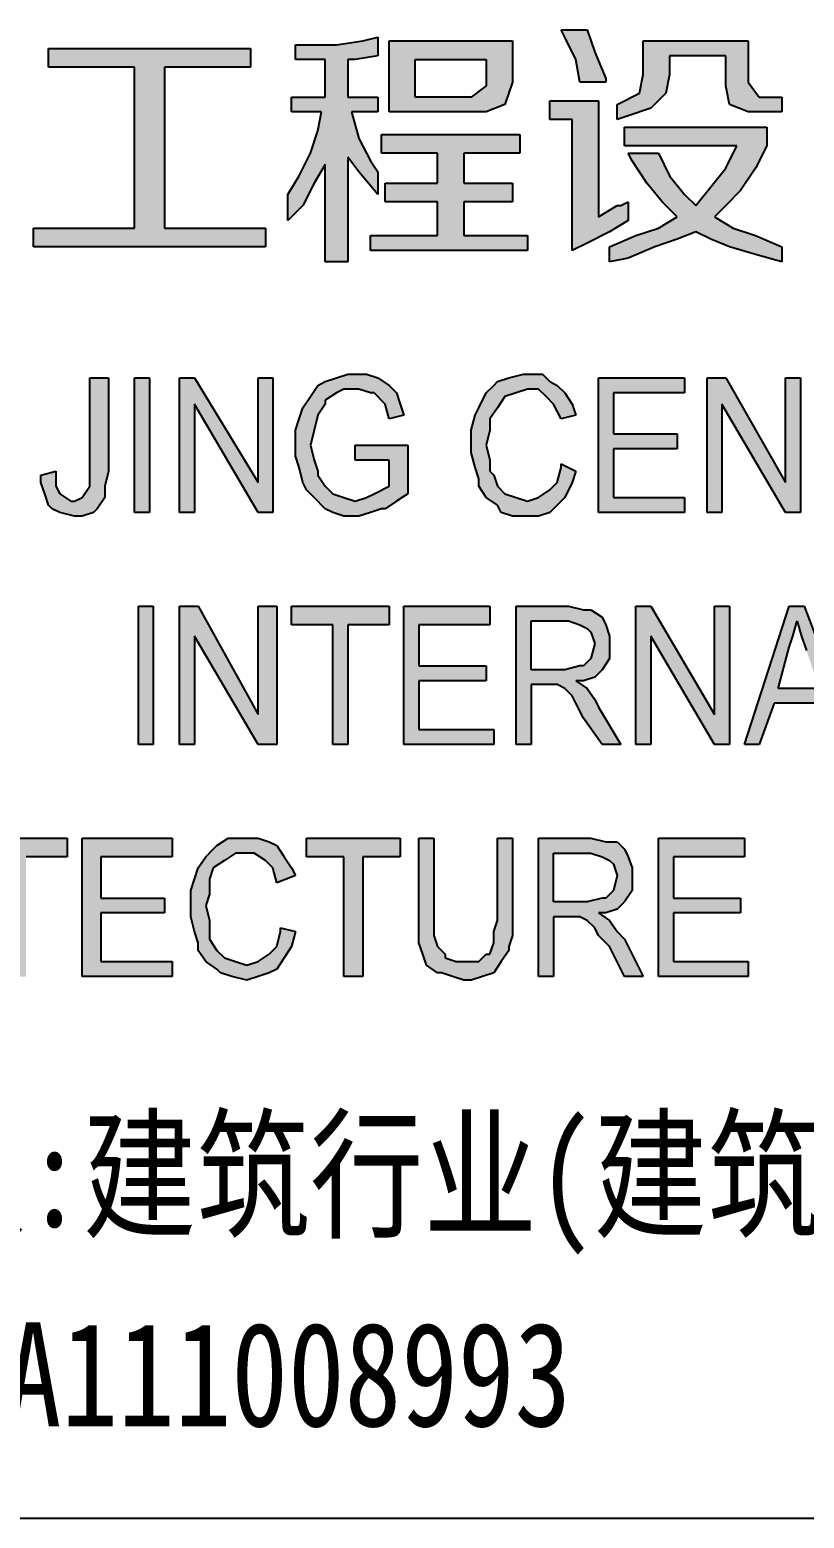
# Model space of a CAD drawing. Header units: inches. Extents: x 18712 to 314639, y 0 to 420500.
# Drawn here: x 132624 to 133964, y 245415 to 247991 of the extents above; entities that cross this region are included whole.
import ezdxf
from ezdxf.enums import TextEntityAlignment as Align
from ezdxf.lldxf.tags import DXFTag

# ---------------------------------------------------------------- set-up
doc = ezdxf.new("R2010")
doc.units = ezdxf.units.IN
doc.header["$LTSCALE"] = 1000
doc.header["$MEASUREMENT"] = 0
doc.layers.get('0').update_dxf_attribs({"true_color": 0xffffff})
for name, color, linetype, true_color in [('TK', 7, 'Continuous', 0xffffff), ('TK-TEXT', 4, 'Continuous', 0x00ffff), ('ZG-图号', 2, 'Continuous', 0xffff00), ('ZG-图名', 1, 'Continuous', 0xff0000)]:
    doc.layers.add(name, color=color, linetype=linetype, true_color=true_color)
doc.styles.add('-宋体', font='simsun.ttc', dxfattribs={"height": 0.2, "bigfont": 'gbcbig.shx'})
doc.styles.add('公司名等', font='simhei.ttf', dxfattribs={"height": 0.2, "bigfont": 'gbcbig.shx'})
tags = doc.linetypes.add('DASH', pattern=[0.35, 0.25, -0.1]).pattern_tags.tags
tags[6:7] = [DXFTag(74, 4), DXFTag(75, 0), DXFTag(340, '0'), DXFTag(46, 0.0), DXFTag(50, 0.0), DXFTag(44, 0.0), DXFTag(45, 0.0)]
tags[4:5] = [DXFTag(74, 4), DXFTag(75, 0), DXFTag(340, '0'), DXFTag(46, 0.0), DXFTag(50, 0.0), DXFTag(44, 0.0), DXFTag(45, 0.0)]

# ---------------------------------------------------------------- blocks, each defined once
blk = doc.blocks.new('A$C6f5e09ec')
at = {"layer": 'TK', "true_color": 0xffffff}
for points in [[(1981.4, -3497.2), (1968.5, -3451.6), (2014, -3451.6), (2014, -3425.7), (1962, -3425.7), (1962, -3361), (1974.9, -3361), (2014, -3354.6), (2014, -3322.2), (1987.9, -3328.7), (1942.6, -3335.2), (1871.5, -3335.2), (1871.5, -3361), (1923.2, -3361), (1923.2, -3425.7), (1865, -3425.7), (1865, -3451.6), (1916.7, -3451.6), (1910.3, -3484.2), (1897.3, -3523), (1877.9, -3561.8), (1858.5, -3594.2), (1858.5, -3639.4), (1884.4, -3613.6), (1903.8, -3574.8), (1923.2, -3542.4), (1923.2, -3710.9), (1962, -3710.9), (1962, -3529.5), (1981.4, -3555.4), (2014, -3594.2), (2014, -3555.4), (2001.1, -3536)], [(2389.1, -3348.1), (2376.2, -3309.3), (2330.9, -3309.3), (2337.4, -3322.2), (2356.8, -3361), (2363.2, -3399.8), (2408.5, -3399.8), (2408.5, -3393.4)], [(1645.1, -3374), (1793.9, -3374), (1793.9, -3341.6), (1444.4, -3341.6), (1444.4, -3374), (1593.4, -3374), (1593.4, -3652.4), (1418.5, -3652.4), (1418.5, -3685), (1819.7, -3685), (1819.7, -3652.4), (1645.1, -3652.4)], [(2518.8, -3386.9), (2518.8, -3354.6), (2615.8, -3354.6), (2615.8, -3406.3), (2622.2, -3438.6), (2654.5, -3451.6), (2712.7, -3451.6), (2712.7, -3425.7), (2673.9, -3425.7), (2654.5, -3399.8), (2654.5, -3328.7), (2473.2, -3328.7), (2473.2, -3386.9), (2466.7, -3419.2), (2427.9, -3438.6), (2427.9, -3464.8), (2447.3, -3458.4), (2486.4, -3445.1), (2512.3, -3419.2)], [(2395.6, -3432.2), (2311.5, -3432.2), (2311.5, -3464.8), (2350.3, -3464.8), (2350.3, -3691.5), (2376.2, -3678.5), (2415, -3658.8), (2447.3, -3639.4), (2447.3, -3607.1), (2434.4, -3613.6), (2427.9, -3613.6), (2395.6, -3633)], [(2162.8, -3523), (2259.8, -3523), (2259.8, -3490.7), (2020.5, -3490.7), (2020.5, -3523), (2117.5, -3523), (2117.5, -3574.8), (2027, -3574.8), (2027, -3607.1), (2117.5, -3607.1), (2117.5, -3665.3), (2001.1, -3665.3), (2001.1, -3691.5), (2272.7, -3691.5), (2272.7, -3665.3), (2162.8, -3665.3), (2162.8, -3607.1), (2246.8, -3607.1), (2246.8, -3574.8), (2162.8, -3574.8)], [(2615.8, -3613.6), (2641.6, -3587.7), (2667.5, -3548.9), (2686.9, -3510.1), (2686.9, -3477.8), (2440.8, -3477.8), (2440.8, -3510.1), (2635.1, -3510.1), (2615.8, -3548.9), (2589.9, -3581.2), (2564, -3613.6), (2544.6, -3594.2), (2518.8, -3561.8), (2499.4, -3523), (2447.3, -3523), (2453.8, -3536), (2479.6, -3574.8), (2505.8, -3607.1), (2531.7, -3633), (2499.4, -3652.4), (2460.2, -3665.3), (2415, -3685), (2415, -3710.9), (2447.3, -3704.4), (2492.9, -3685), (2531.7, -3671.8), (2564, -3658.8), (2589.9, -3671.8), (2622.2, -3685), (2667.5, -3697.9), (2712.7, -3710.9), (2712.7, -3685), (2667.5, -3665.3), (2628.7, -3652.4), (2596.4, -3633)], [(1548.1, -3911.6), (1515.8, -3911.6), (1515.8, -4073.3), (1515.8, -4079.8), (1515.8, -4099.2), (1502.6, -4118.6), (1489.6, -4125), (1483.2, -4125), (1463.8, -4112.1), (1457.3, -4099.2), (1457.3, -4073.3), (1431.4, -4079.8), (1431.4, -4092.7), (1437.9, -4112.1), (1444.4, -4131.8), (1450.8, -4138.3), (1463.8, -4144.7), (1489.6, -4151.2), (1502.6, -4151.2), (1522.3, -4144.7), (1528.7, -4138.3), (1541.7, -4118.6), (1541.7, -4099.2), (1548.1, -4073.3)], [(1619.3, -3911.6), (1593.4, -3911.6), (1593.4, -4144.7), (1619.3, -4144.7)], [(1696.9, -3911.6), (1671, -3911.6), (1671, -4144.7), (1696.9, -4144.7), (1696.9, -3956.9), (1806.8, -4144.7), (1832.7, -4144.7), (1832.7, -3911.6), (1806.8, -3911.6), (1806.8, -4092.7)], [(1897.3, -4028), (1903.8, -4002.2), (1910.3, -3976.3), (1923.2, -3956.9), (1923.2, -3950.4), (1942.6, -3937.5), (1955.5, -3931), (1974.9, -3931), (1981.4, -3931), (2001.1, -3937.5), (2007.6, -3937.5), (2027, -3956.9), (2033.4, -3982.8), (2059.3, -3976.3), (2052.8, -3956.9), (2046.4, -3937.5), (2033.4, -3924.6), (2014, -3911.6), (1994.3, -3905.2), (1974.9, -3905.2), (1962, -3905.2), (1942.6, -3911.6), (1923.2, -3918.1), (1910.3, -3924.6), (1897.3, -3944), (1884.4, -3963.4), (1877.9, -3982.8), (1871.5, -4002.2), (1871.5, -4028), (1871.5, -4047.4), (1877.9, -4066.8), (1884.4, -4092.7), (1890.9, -4105.6), (1903.8, -4118.6), (1923.2, -4138.3), (1936.1, -4144.7), (1955.5, -4151.2), (1974.9, -4151.2), (1981.4, -4151.2), (2001.1, -4144.7), (2020.5, -4138.3), (2027, -4138.3), (2046.4, -4125), (2065.8, -4112.1), (2065.8, -4028), (1974.9, -4028), (1974.9, -4053.9), (2033.4, -4053.9), (2033.4, -4099.2), (2007.6, -4112.1), (1994.3, -4118.6), (1974.9, -4125), (1955.5, -4118.6), (1936.1, -4112.1), (1923.2, -4099.2), (1910.3, -4079.8), (1910.3, -4073.3), (1903.8, -4053.9)], [(2208, -4053.9), (2201.6, -4028), (2208, -4002.2), (2208, -3982.8), (2221, -3963.4), (2233.9, -3944), (2253.3, -3937.5), (2272.7, -3931), (2292.1, -3931), (2305, -3944), (2318, -3956.9), (2330.9, -3982.8), (2356.8, -3976.3), (2350.3, -3956.9), (2337.4, -3937.5), (2324.4, -3924.6), (2311.5, -3918.1), (2298.6, -3905.2), (2272.7, -3905.2), (2266.2, -3905.2), (2240.4, -3911.6), (2221, -3918.1), (2214.5, -3924.6), (2201.6, -3937.5), (2188.6, -3963.4), (2182.2, -3976.3), (2175.7, -4002.2), (2175.7, -4028), (2175.7, -4041), (2182.2, -4066.8), (2188.6, -4086.2), (2188.6, -4099.2), (2201.6, -4118.6), (2221, -4131.8), (2227.4, -4144.7), (2246.8, -4151.2), (2272.7, -4151.2), (2292.1, -4151.2), (2311.5, -4144.7), (2324.4, -4131.8), (2337.4, -4118.6), (2350.3, -4092.7), (2356.8, -4073.3), (2330.9, -4060.4), (2330.9, -4066.8), (2324.4, -4092.7), (2311.5, -4105.6), (2292.1, -4118.6), (2272.7, -4125), (2253.3, -4118.6), (2233.9, -4112.1), (2221, -4099.2), (2214.5, -4079.8), (2208, -4073.3)], [(2421.4, -4034.5), (2531.7, -4034.5), (2531.7, -4008.6), (2421.4, -4008.6), (2421.4, -3937.5), (2544.6, -3937.5), (2544.6, -3911.6), (2395.6, -3911.6), (2395.6, -4144.7), (2544.6, -4144.7), (2544.6, -4118.6), (2421.4, -4118.6)], [(2609.3, -3956.9), (2719.2, -4144.7), (2745.1, -4144.7), (2745.1, -3911.6), (2719.2, -3911.6), (2719.2, -4092.7), (2615.8, -3911.6), (2583.4, -3911.6), (2583.4, -4144.7), (2609.3, -4144.7)], [(1625.7, -4306.4), (1599.9, -4306.4), (1599.9, -4546), (1625.7, -4546)], [(1703.3, -4306.4), (1671, -4306.4), (1671, -4546), (1696.9, -4546), (1696.9, -4358.4), (1806.8, -4546), (1839.1, -4546), (1839.1, -4306.4), (1806.8, -4306.4), (1806.8, -4494.2)], [(1962, -4338.7), (2033.4, -4338.7), (2033.4, -4306.4), (1865, -4306.4), (1865, -4338.7), (1936.1, -4338.7), (1936.1, -4546), (1962, -4546)], [(2085.2, -4436), (2201.6, -4436), (2201.6, -4410.2), (2085.2, -4410.2), (2085.2, -4338.7), (2208, -4338.7), (2208, -4306.4), (2059.3, -4306.4), (2059.3, -4546), (2214.5, -4546), (2214.5, -4520.1), (2085.2, -4520.1)], [(2486.4, -4358.4), (2596.4, -4546), (2622.2, -4546), (2622.2, -4306.4), (2596.4, -4306.4), (2596.4, -4494.2), (2486.4, -4306.4), (2460.2, -4306.4), (2460.2, -4546), (2486.4, -4546)], [(1405.6, -4740.3), (1476.7, -4740.3), (1476.7, -4708), (1315, -4708), (1315, -4740.3), (1379.7, -4740.3), (1379.7, -4947.5), (1405.6, -4947.5)], [(1645.1, -4811.7), (1535.2, -4811.7), (1535.2, -4740.3), (1658.1, -4740.3), (1658.1, -4708), (1502.6, -4708), (1502.6, -4947.5), (1658.1, -4947.5), (1658.1, -4921.7), (1535.2, -4921.7), (1535.2, -4837.6), (1645.1, -4837.6)], [(1722.7, -4850.5), (1716.3, -4824.7), (1722.7, -4805), (1722.7, -4779.1), (1729.2, -4759.7), (1748.6, -4746.8), (1768, -4733.8), (1787.4, -4733.8), (1800.3, -4733.8), (1819.7, -4746.8), (1832.7, -4759.7), (1839.1, -4785.6), (1871.5, -4772.6), (1865, -4759.7), (1852.1, -4740.3), (1839.1, -4720.9), (1826.2, -4714.4), (1806.8, -4708), (1787.4, -4708), (1774.5, -4708), (1755.1, -4708), (1735.7, -4720.9), (1729.2, -4727.4), (1716.3, -4740.3), (1703.3, -4759.7), (1696.9, -4779.1), (1690.4, -4798.5), (1690.4, -4824.7), (1690.4, -4844.1), (1696.9, -4869.9), (1703.3, -4889.3), (1703.3, -4902.3), (1716.3, -4921.7), (1735.7, -4934.6), (1742.1, -4941.1), (1761.5, -4947.5), (1787.4, -4954), (1806.8, -4947.5), (1826.2, -4941.1), (1839.1, -4934.6), (1852.1, -4915.2), (1865, -4895.8), (1871.5, -4869.9), (1845.6, -4863.5), (1845.6, -4869.9), (1839.1, -4895.8), (1826.2, -4908.7), (1806.8, -4921.7), (1787.4, -4928.1), (1768, -4921.7), (1748.6, -4915.2), (1735.7, -4902.3), (1722.7, -4882.9), (1722.7, -4876.4)], [(1987.9, -4740.3), (2052.8, -4740.3), (2052.8, -4708), (1890.9, -4708), (1890.9, -4740.3), (1955.5, -4740.3), (1955.5, -4947.5), (1987.9, -4947.5)], [(2111, -4850.5), (2111, -4708), (2085.2, -4708), (2085.2, -4850.5), (2085.2, -4863.5), (2085.2, -4889.3), (2091.6, -4908.7), (2098.1, -4928.1), (2117.5, -4941.1), (2124, -4941.1), (2143.4, -4947.5), (2162.8, -4954), (2175.7, -4954), (2195.1, -4947.5), (2214.5, -4941.1), (2227.4, -4921.7), (2240.4, -4902.3), (2240.4, -4895.8), (2246.8, -4876.4), (2246.8, -4850.5), (2246.8, -4708), (2221, -4708), (2221, -4850.5), (2214.5, -4869.9), (2214.5, -4889.3), (2208, -4908.7), (2201.6, -4908.7), (2188.6, -4921.7), (2162.8, -4921.7), (2149.8, -4921.7), (2130.4, -4915.2), (2130.4, -4908.7), (2117.5, -4895.8), (2111, -4876.4)], [(2641.6, -4811.7), (2525.2, -4811.7), (2525.2, -4740.3), (2648.1, -4740.3), (2648.1, -4708), (2499.4, -4708), (2499.4, -4947.5), (2654.5, -4947.5), (2654.5, -4921.7), (2525.2, -4921.7), (2525.2, -4837.6), (2641.6, -4837.6)]]:
    blk.add_hatch(color=7, dxfattribs=at).paths.add_polyline_path(points, flags=0)
h = blk.add_hatch(color=7, dxfattribs=at)
h.paths.add_polyline_path([(2233.9, -3438.6), (2246.8, -3399.8), (2246.8, -3328.7), (2033.4, -3328.7), (2033.4, -3451.6), (2188.6, -3451.6), (2201.6, -3451.6)], flags=0)
h.paths.add_polyline_path([(2078.7, -3425.7), (2175.7, -3425.7), (2201.6, -3406.3), (2201.6, -3399.8), (2201.6, -3361), (2078.7, -3361)], flags=0)
h = blk.add_hatch(color=7, dxfattribs=at)
h.paths.add_polyline_path([(2402, -4416.6), (2415, -4397.2), (2415, -4371.4), (2415, -4358.4), (2408.5, -4338.7), (2402, -4325.8), (2382.6, -4312.9), (2369.7, -4312.9), (2343.8, -4306.4), (2253.3, -4306.4), (2253.3, -4546), (2279.2, -4546), (2279.2, -4442.5), (2311.5, -4442.5), (2324.4, -4442.5), (2337.4, -4449), (2350.3, -4461.9), (2356.8, -4474.8), (2369.7, -4500.7), (2402, -4546), (2434.4, -4546), (2395.6, -4481.3), (2389.1, -4468.4), (2376.2, -4449), (2356.8, -4436), (2369.7, -4436), (2389.1, -4429.6)], flags=0)
h.paths.add_polyline_path([(2279.2, -4416.6), (2337.4, -4416.6), (2363.2, -4410.2), (2369.7, -4410.2), (2382.6, -4397.2), (2389.1, -4371.4), (2382.6, -4351.7), (2376.2, -4345.2), (2363.2, -4338.7), (2343.8, -4332.3), (2279.2, -4332.3)], flags=0)
h = blk.add_hatch(color=7, dxfattribs=at)
h.paths.add_polyline_path([(2751.5, -4306.4), (2725.7, -4306.4), (2648.1, -4546), (2673.9, -4546), (2699.8, -4474.8), (2783.9, -4474.8), (2809.7, -4546), (2842.1, -4546)], flags=0)
h.paths.add_polyline_path([(2706.3, -4449), (2777.4, -4449), (2755.7, -4383.6), (2747.1, -4359.1), (2741, -4338.7), (2739.2, -4332.3), (2732.1, -4358.4), (2725.7, -4377.8)], flags=0)
h = blk.add_hatch(color=7, dxfattribs=at)
h.paths.add_polyline_path([(2440.8, -4818.2), (2453.8, -4798.5), (2453.8, -4772.6), (2453.8, -4759.7), (2447.3, -4740.3), (2440.8, -4727.4), (2427.9, -4714.4), (2408.5, -4714.4), (2382.6, -4708), (2292.1, -4708), (2292.1, -4947.5), (2318, -4947.5), (2318, -4844.1), (2350.3, -4844.1), (2363.2, -4844.1), (2376.2, -4850.5), (2389.1, -4863.5), (2395.6, -4876.4), (2415, -4895.8), (2440.8, -4947.5), (2473.2, -4947.5), (2440.8, -4882.9), (2427.9, -4869.9), (2415, -4850.5), (2395.6, -4837.6), (2408.5, -4837.6), (2427.9, -4831.1)], flags=0)
h.paths.add_polyline_path([(2318, -4818.2), (2376.2, -4818.2), (2402, -4811.7), (2408.5, -4811.7), (2421.4, -4798.5), (2427.9, -4772.6), (2421.4, -4753.2), (2415, -4746.8), (2402, -4740.3), (2382.6, -4733.8), (2318, -4733.8), (2318, -4811.7)], flags=0)
at = {"layer": 'TK', "color": 7, "lineweight": -3, "true_color": 0xffffff}
for p, q in [((1987.9, -3328.7), (2014, -3322.2)), ((2014, -3322.2), (2014, -3354.6)), ((2337.4, -3322.2), (2330.9, -3309.3)), ((2330.9, -3309.3), (2376.2, -3309.3)), ((2356.8, -3361), (2337.4, -3322.2)), ((2376.2, -3309.3), (2389.1, -3348.1)), ((1444.4, -3374), (1444.4, -3341.6)), ((1444.4, -3341.6), (1793.9, -3341.6)), ((1793.9, -3341.6), (1793.9, -3374)), ((1871.5, -3361), (1871.5, -3335.2)), ((1871.5, -3335.2), (1942.6, -3335.2)), ((1942.6, -3335.2), (1987.9, -3328.7)), ((2033.4, -3451.6), (2033.4, -3328.7)), ((2033.4, -3328.7), (2246.8, -3328.7)), ((2246.8, -3328.7), (2246.8, -3399.8)), ((2389.1, -3348.1), (2408.5, -3393.4)), ((2473.2, -3386.9), (2473.2, -3328.7)), ((2473.2, -3328.7), (2654.5, -3328.7)), ((2654.5, -3328.7), (2654.5, -3399.8)), ((1593.4, -3374), (1444.4, -3374)), ((1593.4, -3652.4), (1593.4, -3374)), ((1793.9, -3374), (1645.1, -3374)), ((1645.1, -3374), (1645.1, -3652.4)), ((1923.2, -3361), (1871.5, -3361)), ((1923.2, -3425.7), (1923.2, -3361)), ((1974.9, -3361), (1962, -3361)), ((1962, -3361), (1962, -3425.7)), ((2014, -3354.6), (1974.9, -3361)), ((2078.7, -3425.7), (2078.7, -3361)), ((2078.7, -3361), (2201.6, -3361)), ((2201.6, -3361), (2201.6, -3399.8)), ((2363.2, -3399.8), (2356.8, -3361)), ((2615.8, -3354.6), (2518.8, -3354.6)), ((2518.8, -3354.6), (2518.8, -3386.9)), ((2615.8, -3406.3), (2615.8, -3354.6)), ((2408.5, -3393.4), (2408.5, -3399.8)), ((2466.7, -3419.2), (2473.2, -3386.9)), ((2518.8, -3386.9), (2512.3, -3419.2)), ((2201.6, -3406.3), (2175.7, -3425.7)), ((2201.6, -3399.8), (2201.6, -3406.3)), ((2246.8, -3399.8), (2233.9, -3438.6)), ((2408.5, -3399.8), (2363.2, -3399.8)), ((2427.9, -3438.6), (2466.7, -3419.2)), ((2512.3, -3419.2), (2486.4, -3445.1)), ((2622.2, -3438.6), (2615.8, -3406.3)), ((2654.5, -3399.8), (2673.9, -3425.7)), ((1865, -3451.6), (1865, -3425.7)), ((1865, -3425.7), (1923.2, -3425.7)), ((1962, -3425.7), (2014, -3425.7)), ((2014, -3425.7), (2014, -3451.6)), ((2175.7, -3425.7), (2078.7, -3425.7)), ((2233.9, -3438.6), (2201.6, -3451.6)), ((2311.5, -3464.8), (2311.5, -3432.2)), ((2311.5, -3432.2), (2395.6, -3432.2)), ((2395.6, -3432.2), (2395.6, -3633)), ((2427.9, -3464.8), (2427.9, -3438.6)), ((2486.4, -3445.1), (2447.3, -3458.4)), ((2654.5, -3451.6), (2622.2, -3438.6)), ((2673.9, -3425.7), (2712.7, -3425.7)), ((2712.7, -3425.7), (2712.7, -3451.6)), ((1916.7, -3451.6), (1865, -3451.6)), ((1910.3, -3484.2), (1916.7, -3451.6)), ((2014, -3451.6), (1968.5, -3451.6)), ((1968.5, -3451.6), (1981.4, -3497.2)), ((2188.6, -3451.6), (2033.4, -3451.6)), ((2201.6, -3451.6), (2188.6, -3451.6)), ((2350.3, -3464.8), (2311.5, -3464.8)), ((2350.3, -3691.5), (2350.3, -3464.8)), ((2447.3, -3458.4), (2427.9, -3464.8)), ((2712.7, -3451.6), (2654.5, -3451.6)), ((1897.3, -3523), (1910.3, -3484.2)), ((1981.4, -3497.2), (2001.1, -3536)), ((2020.5, -3523), (2020.5, -3490.7)), ((2020.5, -3490.7), (2259.8, -3490.7)), ((2259.8, -3490.7), (2259.8, -3523)), ((2440.8, -3510.1), (2440.8, -3477.8)), ((2440.8, -3477.8), (2686.9, -3477.8)), ((2686.9, -3477.8), (2686.9, -3510.1)), ((1877.9, -3561.8), (1897.3, -3523)), ((2117.5, -3523), (2020.5, -3523)), ((2117.5, -3574.8), (2117.5, -3523)), ((2259.8, -3523), (2162.8, -3523)), ((2162.8, -3523), (2162.8, -3574.8)), ((2635.1, -3510.1), (2440.8, -3510.1)), ((2453.8, -3536), (2447.3, -3523)), ((2447.3, -3523), (2499.4, -3523)), ((2499.4, -3523), (2518.8, -3561.8)), ((2615.8, -3548.9), (2635.1, -3510.1)), ((2686.9, -3510.1), (2667.5, -3548.9)), ((1923.2, -3542.4), (1903.8, -3574.8)), ((1923.2, -3710.9), (1923.2, -3542.4)), ((1981.4, -3555.4), (1962, -3529.5)), ((1962, -3529.5), (1962, -3710.9)), ((2001.1, -3536), (2014, -3555.4)), ((2479.6, -3574.8), (2453.8, -3536)), ((2589.9, -3581.2), (2615.8, -3548.9)), ((2667.5, -3548.9), (2641.6, -3587.7)), ((1858.5, -3594.2), (1877.9, -3561.8)), ((1903.8, -3574.8), (1884.4, -3613.6)), ((2014, -3594.2), (1981.4, -3555.4)), ((2014, -3555.4), (2014, -3594.2)), ((2027, -3607.1), (2027, -3574.8)), ((2027, -3574.8), (2117.5, -3574.8)), ((2162.8, -3574.8), (2246.8, -3574.8)), ((2246.8, -3574.8), (2246.8, -3607.1)), ((2505.8, -3607.1), (2479.6, -3574.8)), ((2518.8, -3561.8), (2544.6, -3594.2)), ((1858.5, -3639.4), (1858.5, -3594.2)), ((2544.6, -3594.2), (2564, -3613.6)), ((2564, -3613.6), (2589.9, -3581.2)), ((2641.6, -3587.7), (2615.8, -3613.6)), ((1884.4, -3613.6), (1858.5, -3639.4)), ((2117.5, -3607.1), (2027, -3607.1)), ((2117.5, -3665.3), (2117.5, -3607.1)), ((2246.8, -3607.1), (2162.8, -3607.1)), ((2162.8, -3607.1), (2162.8, -3665.3)), ((2395.6, -3633), (2427.9, -3613.6)), ((2427.9, -3613.6), (2434.4, -3613.6)), ((2434.4, -3613.6), (2447.3, -3607.1)), ((2447.3, -3607.1), (2447.3, -3639.4)), ((2531.7, -3633), (2505.8, -3607.1)), ((2615.8, -3613.6), (2596.4, -3633)), ((1418.5, -3685), (1418.5, -3652.4)), ((1418.5, -3652.4), (1593.4, -3652.4)), ((1645.1, -3652.4), (1819.7, -3652.4)), ((1819.7, -3652.4), (1819.7, -3685)), ((2447.3, -3639.4), (2415, -3658.8)), ((2460.2, -3665.3), (2499.4, -3652.4)), ((2499.4, -3652.4), (2531.7, -3633)), ((2596.4, -3633), (2628.7, -3652.4)), ((2628.7, -3652.4), (2667.5, -3665.3)), ((2001.1, -3691.5), (2001.1, -3665.3)), ((2001.1, -3665.3), (2117.5, -3665.3)), ((2162.8, -3665.3), (2272.7, -3665.3)), ((2272.7, -3665.3), (2272.7, -3691.5)), ((2376.2, -3678.5), (2350.3, -3691.5)), ((2415, -3658.8), (2376.2, -3678.5)), ((2415, -3685), (2460.2, -3665.3)), ((2531.7, -3671.8), (2492.9, -3685)), ((2564, -3658.8), (2531.7, -3671.8)), ((2589.9, -3671.8), (2564, -3658.8)), ((2622.2, -3685), (2589.9, -3671.8)), ((2667.5, -3665.3), (2712.7, -3685)), ((1819.7, -3685), (1418.5, -3685)), ((2272.7, -3691.5), (2001.1, -3691.5)), ((2415, -3710.9), (2415, -3685)), ((2447.3, -3704.4), (2415, -3710.9)), ((2492.9, -3685), (2447.3, -3704.4)), ((2667.5, -3697.9), (2622.2, -3685)), ((2712.7, -3710.9), (2667.5, -3697.9)), ((2712.7, -3685), (2712.7, -3710.9)), ((1962, -3710.9), (1923.2, -3710.9)), ((1515.8, -4073.3), (1515.8, -3911.6)), ((1515.8, -3911.6), (1548.1, -3911.6)), ((1548.1, -3911.6), (1548.1, -4073.3)), ((1593.4, -4144.7), (1593.4, -3911.6)), ((1593.4, -3911.6), (1619.3, -3911.6)), ((1619.3, -3911.6), (1619.3, -4144.7)), ((1671, -4144.7), (1671, -3911.6)), ((1671, -3911.6), (1696.9, -3911.6)), ((1696.9, -3911.6), (1806.8, -4092.7)), ((1806.8, -4092.7), (1806.8, -3911.6)), ((1806.8, -3911.6), (1832.7, -3911.6)), ((1832.7, -3911.6), (1832.7, -4144.7)), ((1923.2, -3918.1), (1942.6, -3911.6)), ((1942.6, -3911.6), (1962, -3905.2)), ((1962, -3905.2), (1974.9, -3905.2)), ((1974.9, -3905.2), (1994.3, -3905.2)), ((1994.3, -3905.2), (2014, -3911.6)), ((2014, -3911.6), (2033.4, -3924.6)), ((2221, -3918.1), (2240.4, -3911.6)), ((2240.4, -3911.6), (2266.2, -3905.2)), ((2266.2, -3905.2), (2272.7, -3905.2)), ((2272.7, -3905.2), (2298.6, -3905.2)), ((2298.6, -3905.2), (2311.5, -3918.1)), ((2395.6, -4144.7), (2395.6, -3911.6)), ((2395.6, -3911.6), (2544.6, -3911.6)), ((2544.6, -3911.6), (2544.6, -3937.5)), ((2583.4, -4144.7), (2583.4, -3911.6)), ((2583.4, -3911.6), (2615.8, -3911.6)), ((2615.8, -3911.6), (2719.2, -4092.7)), ((2719.2, -4092.7), (2719.2, -3911.6)), ((2719.2, -3911.6), (2745.1, -3911.6)), ((2745.1, -3911.6), (2745.1, -4144.7)), ((1897.3, -3944), (1910.3, -3924.6)), ((1910.3, -3924.6), (1923.2, -3918.1)), ((1942.6, -3937.5), (1923.2, -3950.4)), ((1955.5, -3931), (1942.6, -3937.5)), ((1974.9, -3931), (1955.5, -3931)), ((1981.4, -3931), (1974.9, -3931)), ((2001.1, -3937.5), (1981.4, -3931)), ((2007.6, -3937.5), (2001.1, -3937.5)), ((2027, -3956.9), (2007.6, -3937.5)), ((2033.4, -3924.6), (2046.4, -3937.5)), ((2046.4, -3937.5), (2052.8, -3956.9)), ((2188.6, -3963.4), (2201.6, -3937.5)), ((2201.6, -3937.5), (2214.5, -3924.6)), ((2214.5, -3924.6), (2221, -3918.1)), ((2253.3, -3937.5), (2233.9, -3944)), ((2272.7, -3931), (2253.3, -3937.5)), ((2292.1, -3931), (2272.7, -3931)), ((2305, -3944), (2292.1, -3931)), ((2311.5, -3918.1), (2324.4, -3924.6)), ((2324.4, -3924.6), (2337.4, -3937.5)), ((2337.4, -3937.5), (2350.3, -3956.9)), ((2544.6, -3937.5), (2421.4, -3937.5)), ((2421.4, -3937.5), (2421.4, -4008.6)), ((1806.8, -4144.7), (1696.9, -3956.9)), ((1696.9, -3956.9), (1696.9, -4144.7)), ((1877.9, -3982.8), (1884.4, -3963.4)), ((1884.4, -3963.4), (1897.3, -3944)), ((1923.2, -3956.9), (1910.3, -3976.3)), ((1923.2, -3950.4), (1923.2, -3956.9)), ((2033.4, -3982.8), (2027, -3956.9)), ((2052.8, -3956.9), (2059.3, -3976.3)), ((2182.2, -3976.3), (2188.6, -3963.4)), ((2221, -3963.4), (2208, -3982.8)), ((2233.9, -3944), (2221, -3963.4)), ((2318, -3956.9), (2305, -3944)), ((2330.9, -3982.8), (2318, -3956.9)), ((2350.3, -3956.9), (2356.8, -3976.3)), ((2719.2, -4144.7), (2609.3, -3956.9)), ((2609.3, -3956.9), (2609.3, -4144.7)), ((1871.5, -4002.2), (1877.9, -3982.8)), ((1910.3, -3976.3), (1903.8, -4002.2)), ((2059.3, -3976.3), (2033.4, -3982.8)), ((2175.7, -4002.2), (2182.2, -3976.3)), ((2208, -3982.8), (2208, -4002.2)), ((2356.8, -3976.3), (2330.9, -3982.8)), ((1871.5, -4028), (1871.5, -4002.2)), ((1903.8, -4002.2), (1897.3, -4028)), ((2175.7, -4028), (2175.7, -4002.2)), ((2208, -4002.2), (2201.6, -4028)), ((2421.4, -4008.6), (2531.7, -4008.6)), ((2531.7, -4008.6), (2531.7, -4034.5)), ((1871.5, -4047.4), (1871.5, -4028)), ((1897.3, -4028), (1903.8, -4053.9)), ((1974.9, -4053.9), (1974.9, -4028)), ((1974.9, -4028), (2065.8, -4028)), ((2065.8, -4028), (2065.8, -4112.1)), ((2175.7, -4041), (2175.7, -4028)), ((2182.2, -4066.8), (2175.7, -4041)), ((2201.6, -4028), (2208, -4053.9)), ((2531.7, -4034.5), (2421.4, -4034.5)), ((2421.4, -4034.5), (2421.4, -4118.6)), ((1877.9, -4066.8), (1871.5, -4047.4)), ((1884.4, -4092.7), (1877.9, -4066.8)), ((1903.8, -4053.9), (1910.3, -4073.3)), ((2033.4, -4053.9), (1974.9, -4053.9)), ((2033.4, -4099.2), (2033.4, -4053.9)), ((2188.6, -4086.2), (2182.2, -4066.8)), ((2208, -4053.9), (2208, -4073.3)), ((2324.4, -4092.7), (2330.9, -4066.8)), ((2330.9, -4066.8), (2330.9, -4060.4)), ((2330.9, -4060.4), (2356.8, -4073.3)), ((1431.4, -4079.8), (1457.3, -4073.3)), ((1431.4, -4092.7), (1431.4, -4079.8)), ((1437.9, -4112.1), (1431.4, -4092.7)), ((1457.3, -4073.3), (1457.3, -4099.2)), ((1515.8, -4079.8), (1515.8, -4073.3)), ((1515.8, -4099.2), (1515.8, -4079.8)), ((1548.1, -4073.3), (1541.7, -4099.2)), ((1890.9, -4105.6), (1884.4, -4092.7)), ((1910.3, -4073.3), (1910.3, -4079.8)), ((1910.3, -4079.8), (1923.2, -4099.2)), ((2188.6, -4099.2), (2188.6, -4086.2)), ((2208, -4073.3), (2214.5, -4079.8)), ((2214.5, -4079.8), (2221, -4099.2)), ((2311.5, -4105.6), (2324.4, -4092.7)), ((2350.3, -4092.7), (2337.4, -4118.6)), ((2356.8, -4073.3), (2350.3, -4092.7)), ((1444.4, -4131.8), (1437.9, -4112.1)), ((1457.3, -4099.2), (1463.8, -4112.1)), ((1463.8, -4112.1), (1483.2, -4125)), ((1489.6, -4125), (1502.6, -4118.6)), ((1502.6, -4118.6), (1515.8, -4099.2)), ((1541.7, -4118.6), (1528.7, -4138.3)), ((1541.7, -4099.2), (1541.7, -4118.6)), ((1903.8, -4118.6), (1890.9, -4105.6)), ((1923.2, -4138.3), (1903.8, -4118.6)), ((1923.2, -4099.2), (1936.1, -4112.1)), ((1936.1, -4112.1), (1955.5, -4118.6)), ((1955.5, -4118.6), (1974.9, -4125)), ((1974.9, -4125), (1994.3, -4118.6)), ((1994.3, -4118.6), (2007.6, -4112.1)), ((2007.6, -4112.1), (2033.4, -4099.2)), ((2065.8, -4112.1), (2046.4, -4125)), ((2201.6, -4118.6), (2188.6, -4099.2)), ((2221, -4131.8), (2201.6, -4118.6)), ((2221, -4099.2), (2233.9, -4112.1)), ((2233.9, -4112.1), (2253.3, -4118.6)), ((2253.3, -4118.6), (2272.7, -4125)), ((2272.7, -4125), (2292.1, -4118.6)), ((2292.1, -4118.6), (2311.5, -4105.6)), ((2337.4, -4118.6), (2324.4, -4131.8)), ((2421.4, -4118.6), (2544.6, -4118.6)), ((2544.6, -4118.6), (2544.6, -4144.7)), ((1450.8, -4138.3), (1444.4, -4131.8)), ((1463.8, -4144.7), (1450.8, -4138.3)), ((1489.6, -4151.2), (1463.8, -4144.7)), ((1483.2, -4125), (1489.6, -4125)), ((1522.3, -4144.7), (1502.6, -4151.2)), ((1528.7, -4138.3), (1522.3, -4144.7)), ((1619.3, -4144.7), (1593.4, -4144.7)), ((1696.9, -4144.7), (1671, -4144.7)), ((1832.7, -4144.7), (1806.8, -4144.7)), ((1936.1, -4144.7), (1923.2, -4138.3)), ((1955.5, -4151.2), (1936.1, -4144.7)), ((2001.1, -4144.7), (1981.4, -4151.2)), ((2020.5, -4138.3), (2001.1, -4144.7)), ((2027, -4138.3), (2020.5, -4138.3)), ((2046.4, -4125), (2027, -4138.3)), ((2227.4, -4144.7), (2221, -4131.8)), ((2246.8, -4151.2), (2227.4, -4144.7)), ((2311.5, -4144.7), (2292.1, -4151.2)), ((2324.4, -4131.8), (2311.5, -4144.7)), ((2544.6, -4144.7), (2395.6, -4144.7)), ((2609.3, -4144.7), (2583.4, -4144.7)), ((2745.1, -4144.7), (2719.2, -4144.7)), ((1502.6, -4151.2), (1489.6, -4151.2)), ((1974.9, -4151.2), (1955.5, -4151.2)), ((1981.4, -4151.2), (1974.9, -4151.2)), ((2272.7, -4151.2), (2246.8, -4151.2)), ((2292.1, -4151.2), (2272.7, -4151.2)), ((1599.9, -4546), (1599.9, -4306.4)), ((1599.9, -4306.4), (1625.7, -4306.4)), ((1625.7, -4306.4), (1625.7, -4546)), ((1671, -4546), (1671, -4306.4)), ((1671, -4306.4), (1703.3, -4306.4)), ((1703.3, -4306.4), (1806.8, -4494.2)), ((1806.8, -4494.2), (1806.8, -4306.4)), ((1806.8, -4306.4), (1839.1, -4306.4)), ((1839.1, -4306.4), (1839.1, -4546)), ((1865, -4338.7), (1865, -4306.4)), ((1865, -4306.4), (2033.4, -4306.4)), ((2033.4, -4306.4), (2033.4, -4338.7)), ((2059.3, -4546), (2059.3, -4306.4)), ((2059.3, -4306.4), (2208, -4306.4)), ((2208, -4306.4), (2208, -4338.7)), ((2253.3, -4546), (2253.3, -4306.4)), ((2253.3, -4306.4), (2343.8, -4306.4)), ((2343.8, -4306.4), (2369.7, -4312.9)), ((2369.7, -4312.9), (2382.6, -4312.9)), ((2382.6, -4312.9), (2402, -4325.8)), ((2402, -4325.8), (2408.5, -4338.7)), ((2460.2, -4546), (2460.2, -4306.4)), ((2460.2, -4306.4), (2486.4, -4306.4)), ((2486.4, -4306.4), (2596.4, -4494.2)), ((2596.4, -4494.2), (2596.4, -4306.4)), ((2596.4, -4306.4), (2622.2, -4306.4)), ((2622.2, -4306.4), (2622.2, -4546)), ((2648.1, -4546), (2725.7, -4306.4)), ((2725.7, -4306.4), (2751.5, -4306.4)), ((2751.5, -4306.4), (2842.1, -4546)), ((1936.1, -4338.7), (1865, -4338.7)), ((1936.1, -4546), (1936.1, -4338.7)), ((2033.4, -4338.7), (1962, -4338.7)), ((1962, -4338.7), (1962, -4546)), ((2208, -4338.7), (2085.2, -4338.7)), ((2085.2, -4338.7), (2085.2, -4410.2)), ((2279.2, -4416.6), (2279.2, -4332.3)), ((2279.2, -4332.3), (2343.8, -4332.3)), ((2343.8, -4332.3), (2363.2, -4338.7)), ((2363.2, -4338.7), (2376.2, -4345.2)), ((2376.2, -4345.2), (2382.6, -4351.7)), ((2382.6, -4351.7), (2389.1, -4371.4)), ((2408.5, -4338.7), (2415, -4358.4)), ((2732.1, -4358.4), (2739.2, -4332.3)), ((2739.2, -4332.3), (2741, -4338.7)), ((2741, -4338.7), (2747.1, -4359.1)), ((1806.8, -4546), (1696.9, -4358.4)), ((1696.9, -4358.4), (1696.9, -4546)), ((2389.1, -4371.4), (2382.6, -4397.2)), ((2415, -4358.4), (2415, -4371.4)), ((2415, -4371.4), (2415, -4397.2)), ((2596.4, -4546), (2486.4, -4358.4)), ((2486.4, -4358.4), (2486.4, -4546)), ((2706.3, -4449), (2725.7, -4377.8)), ((2725.7, -4377.8), (2732.1, -4358.4)), ((2747.1, -4359.1), (2755.7, -4383.6)), ((2382.6, -4397.2), (2369.7, -4410.2)), ((2415, -4397.2), (2402, -4416.6)), ((2085.2, -4410.2), (2201.6, -4410.2)), ((2201.6, -4410.2), (2201.6, -4436)), ((2337.4, -4416.6), (2279.2, -4416.6)), ((2363.2, -4410.2), (2337.4, -4416.6)), ((2369.7, -4410.2), (2363.2, -4410.2)), ((2389.1, -4429.6), (2369.7, -4436)), ((2402, -4416.6), (2389.1, -4429.6)), ((2201.6, -4436), (2085.2, -4436)), ((2085.2, -4436), (2085.2, -4520.1)), ((2311.5, -4442.5), (2279.2, -4442.5)), ((2279.2, -4442.5), (2279.2, -4546)), ((2324.4, -4442.5), (2311.5, -4442.5)), ((2337.4, -4449), (2324.4, -4442.5)), ((2350.3, -4461.9), (2337.4, -4449)), ((2369.7, -4436), (2356.8, -4436)), ((2356.8, -4436), (2376.2, -4449)), ((2376.2, -4449), (2389.1, -4468.4)), ((2777.4, -4449), (2706.3, -4449)), ((2356.8, -4474.8), (2350.3, -4461.9)), ((2369.7, -4500.7), (2356.8, -4474.8)), ((2389.1, -4468.4), (2395.6, -4481.3)), ((2395.6, -4481.3), (2434.4, -4546)), ((2699.8, -4474.8), (2673.9, -4546)), ((2783.9, -4474.8), (2699.8, -4474.8)), ((2402, -4546), (2369.7, -4500.7)), ((2085.2, -4520.1), (2214.5, -4520.1)), ((2214.5, -4520.1), (2214.5, -4546)), ((1625.7, -4546), (1599.9, -4546)), ((1696.9, -4546), (1671, -4546)), ((1839.1, -4546), (1806.8, -4546)), ((1962, -4546), (1936.1, -4546)), ((2214.5, -4546), (2059.3, -4546)), ((2279.2, -4546), (2253.3, -4546)), ((2434.4, -4546), (2402, -4546)), ((2486.4, -4546), (2460.2, -4546)), ((2622.2, -4546), (2596.4, -4546)), ((2673.9, -4546), (2648.1, -4546)), ((1315, -4708), (1476.7, -4708)), ((1476.7, -4708), (1476.7, -4740.3)), ((1502.6, -4947.5), (1502.6, -4708)), ((1502.6, -4708), (1658.1, -4708)), ((1658.1, -4708), (1658.1, -4740.3)), ((1735.7, -4720.9), (1755.1, -4708)), ((1755.1, -4708), (1774.5, -4708)), ((1774.5, -4708), (1787.4, -4708)), ((1787.4, -4708), (1806.8, -4708)), ((1806.8, -4708), (1826.2, -4714.4)), ((1890.9, -4740.3), (1890.9, -4708)), ((1890.9, -4708), (2052.8, -4708)), ((2052.8, -4708), (2052.8, -4740.3)), ((2085.2, -4850.5), (2085.2, -4708)), ((2085.2, -4708), (2111, -4708)), ((2111, -4708), (2111, -4850.5)), ((2221, -4850.5), (2221, -4708)), ((2221, -4708), (2246.8, -4708)), ((2246.8, -4708), (2246.8, -4850.5)), ((2292.1, -4947.5), (2292.1, -4708)), ((2292.1, -4708), (2382.6, -4708)), ((2382.6, -4708), (2408.5, -4714.4)), ((2499.4, -4947.5), (2499.4, -4708)), ((2499.4, -4708), (2648.1, -4708)), ((2648.1, -4708), (2648.1, -4740.3)), ((1716.3, -4740.3), (1729.2, -4727.4)), ((1729.2, -4727.4), (1735.7, -4720.9)), ((1768, -4733.8), (1748.6, -4746.8)), ((1787.4, -4733.8), (1768, -4733.8)), ((1800.3, -4733.8), (1787.4, -4733.8)), ((1819.7, -4746.8), (1800.3, -4733.8)), ((1826.2, -4714.4), (1839.1, -4720.9)), ((1839.1, -4720.9), (1852.1, -4740.3)), ((2318, -4811.7), (2318, -4733.8)), ((2318, -4733.8), (2382.6, -4733.8)), ((2382.6, -4733.8), (2402, -4740.3)), ((2408.5, -4714.4), (2427.9, -4714.4)), ((2427.9, -4714.4), (2440.8, -4727.4)), ((2440.8, -4727.4), (2447.3, -4740.3)), ((1476.7, -4740.3), (1405.6, -4740.3)), ((1658.1, -4740.3), (1535.2, -4740.3)), ((1535.2, -4740.3), (1535.2, -4811.7)), ((1696.9, -4779.1), (1703.3, -4759.7)), ((1703.3, -4759.7), (1716.3, -4740.3)), ((1729.2, -4759.7), (1722.7, -4779.1)), ((1748.6, -4746.8), (1729.2, -4759.7)), ((1832.7, -4759.7), (1819.7, -4746.8)), ((1839.1, -4785.6), (1832.7, -4759.7)), ((1852.1, -4740.3), (1865, -4759.7)), ((1865, -4759.7), (1871.5, -4772.6)), ((1955.5, -4740.3), (1890.9, -4740.3)), ((1955.5, -4947.5), (1955.5, -4740.3)), ((2052.8, -4740.3), (1987.9, -4740.3)), ((1987.9, -4740.3), (1987.9, -4947.5)), ((2402, -4740.3), (2415, -4746.8)), ((2415, -4746.8), (2421.4, -4753.2)), ((2421.4, -4753.2), (2427.9, -4772.6)), ((2447.3, -4740.3), (2453.8, -4759.7)), ((2453.8, -4759.7), (2453.8, -4772.6)), ((2648.1, -4740.3), (2525.2, -4740.3)), ((2525.2, -4740.3), (2525.2, -4811.7)), ((1690.4, -4798.5), (1696.9, -4779.1)), ((1722.7, -4779.1), (1722.7, -4805)), ((1871.5, -4772.6), (1839.1, -4785.6)), ((2427.9, -4772.6), (2421.4, -4798.5)), ((2453.8, -4772.6), (2453.8, -4798.5)), ((1535.2, -4811.7), (1645.1, -4811.7)), ((1645.1, -4811.7), (1645.1, -4837.6)), ((1690.4, -4824.7), (1690.4, -4798.5)), ((1722.7, -4805), (1716.3, -4824.7)), ((2318, -4818.2), (2318, -4811.7)), ((2402, -4811.7), (2376.2, -4818.2)), ((2408.5, -4811.7), (2402, -4811.7)), ((2421.4, -4798.5), (2408.5, -4811.7)), ((2453.8, -4798.5), (2440.8, -4818.2)), ((2525.2, -4811.7), (2641.6, -4811.7)), ((2641.6, -4811.7), (2641.6, -4837.6)), ((1645.1, -4837.6), (1535.2, -4837.6)), ((1535.2, -4837.6), (1535.2, -4921.7)), ((1690.4, -4844.1), (1690.4, -4824.7)), ((1716.3, -4824.7), (1722.7, -4850.5)), ((2376.2, -4818.2), (2318, -4818.2)), ((2408.5, -4837.6), (2395.6, -4837.6)), ((2395.6, -4837.6), (2415, -4850.5)), ((2427.9, -4831.1), (2408.5, -4837.6)), ((2440.8, -4818.2), (2427.9, -4831.1)), ((2641.6, -4837.6), (2525.2, -4837.6)), ((2525.2, -4837.6), (2525.2, -4921.7)), ((1696.9, -4869.9), (1690.4, -4844.1)), ((1722.7, -4850.5), (1722.7, -4876.4)), ((1845.6, -4869.9), (1845.6, -4863.5)), ((1845.6, -4863.5), (1871.5, -4869.9)), ((2085.2, -4863.5), (2085.2, -4850.5)), ((2085.2, -4889.3), (2085.2, -4863.5)), ((2111, -4850.5), (2111, -4876.4)), ((2214.5, -4869.9), (2221, -4850.5)), ((2246.8, -4850.5), (2246.8, -4876.4)), ((2350.3, -4844.1), (2318, -4844.1)), ((2318, -4844.1), (2318, -4947.5)), ((2363.2, -4844.1), (2350.3, -4844.1)), ((2376.2, -4850.5), (2363.2, -4844.1)), ((2389.1, -4863.5), (2376.2, -4850.5)), ((2395.6, -4876.4), (2389.1, -4863.5)), ((2415, -4850.5), (2427.9, -4869.9)), ((1703.3, -4889.3), (1696.9, -4869.9)), ((1703.3, -4902.3), (1703.3, -4889.3)), ((1722.7, -4876.4), (1722.7, -4882.9)), ((1722.7, -4882.9), (1735.7, -4902.3)), ((1839.1, -4895.8), (1845.6, -4869.9)), ((1871.5, -4869.9), (1865, -4895.8)), ((2091.6, -4908.7), (2085.2, -4889.3)), ((2111, -4876.4), (2117.5, -4895.8)), ((2208, -4908.7), (2214.5, -4889.3)), ((2214.5, -4889.3), (2214.5, -4869.9)), ((2246.8, -4876.4), (2240.4, -4895.8)), ((2415, -4895.8), (2395.6, -4876.4)), ((2427.9, -4869.9), (2440.8, -4882.9)), ((2440.8, -4882.9), (2473.2, -4947.5)), ((1716.3, -4921.7), (1703.3, -4902.3)), ((1735.7, -4902.3), (1748.6, -4915.2)), ((1748.6, -4915.2), (1768, -4921.7)), ((1806.8, -4921.7), (1826.2, -4908.7)), ((1826.2, -4908.7), (1839.1, -4895.8)), ((1852.1, -4915.2), (1839.1, -4934.6)), ((1865, -4895.8), (1852.1, -4915.2)), ((2098.1, -4928.1), (2091.6, -4908.7)), ((2117.5, -4895.8), (2130.4, -4908.7)), ((2130.4, -4908.7), (2130.4, -4915.2)), ((2130.4, -4915.2), (2149.8, -4921.7)), ((2188.6, -4921.7), (2201.6, -4908.7)), ((2201.6, -4908.7), (2208, -4908.7)), ((2240.4, -4902.3), (2227.4, -4921.7)), ((2240.4, -4895.8), (2240.4, -4902.3)), ((2440.8, -4947.5), (2415, -4895.8)), ((1535.2, -4921.7), (1658.1, -4921.7)), ((1658.1, -4921.7), (1658.1, -4947.5)), ((1735.7, -4934.6), (1716.3, -4921.7)), ((1742.1, -4941.1), (1735.7, -4934.6)), ((1761.5, -4947.5), (1742.1, -4941.1)), ((1768, -4921.7), (1787.4, -4928.1)), ((1787.4, -4928.1), (1806.8, -4921.7)), ((1826.2, -4941.1), (1806.8, -4947.5)), ((1839.1, -4934.6), (1826.2, -4941.1)), ((2117.5, -4941.1), (2098.1, -4928.1)), ((2124, -4941.1), (2117.5, -4941.1)), ((2143.4, -4947.5), (2124, -4941.1)), ((2149.8, -4921.7), (2162.8, -4921.7)), ((2162.8, -4921.7), (2188.6, -4921.7)), ((2214.5, -4941.1), (2195.1, -4947.5)), ((2227.4, -4921.7), (2214.5, -4941.1)), ((2525.2, -4921.7), (2654.5, -4921.7)), ((2654.5, -4921.7), (2654.5, -4947.5)), ((1658.1, -4947.5), (1502.6, -4947.5)), ((1787.4, -4954), (1761.5, -4947.5)), ((1806.8, -4947.5), (1787.4, -4954)), ((1987.9, -4947.5), (1955.5, -4947.5)), ((2162.8, -4954), (2143.4, -4947.5)), ((2175.7, -4954), (2162.8, -4954)), ((2195.1, -4947.5), (2175.7, -4954)), ((2318, -4947.5), (2292.1, -4947.5)), ((2473.2, -4947.5), (2440.8, -4947.5)), ((2654.5, -4947.5), (2499.4, -4947.5))]:
    blk.add_line(p, q, dxfattribs=at)
at = {"layer": 'TK', "linetype": 'DASH', "lineweight": -3, "ltscale": 0.005}
blk.add_line((335.3, -5884.9), (5158, -5884.9), dxfattribs=at)
at = {"layer": 'TK', "style": '公司名等', "width": 0.8}
for s, p in [('资质等级:建筑行业(建筑工程)甲级', (2142, -5380.6)), ('资质编号:A111008993', (1416.8, -5725.8))]:
    blk.add_text(s, height=180, dxfattribs=at).set_placement(p, align=Align.CENTER)
at = {"layer": 'TK-TEXT', "style": '-宋体', "width": 0.8}
for tag, p, height in [('若羌县文化体育广播电视和旅游局', (1802.8, -65292.4), 189), ('巴州米兰长城国家文化公园建设项目', (1722.9, -66432.8), 189), ('结构', (1853.5, -78521.8), 300), ('1:100', (4296.1, -78521.8), 300), ('2022.07', (1479.6, -80877.4), 300), ('A', (4650.8, -80873.2), 300)]:
    blk.add_attdef(tag, p, '', height=height, dxfattribs=at)
blk.add_attdef('QFAHJJ-2022-012', text='', height=300, dxfattribs=at).set_placement((3356.7, -67621.3), align=Align.CENTER)
at = {"layer": 'ZG-图号', "style": '-宋体', "width": 0.8}
blk.add_attdef('结施-03', (1804.7, -79277.2), '', height=300, dxfattribs=at)
at = {"layer": 'ZG-图名', "style": '-宋体', "width": 0.8}
blk.add_attdef('框架柱平面布置图', (1991.3, -69635.1), '', height=300, dxfattribs=at)

msp = doc.modelspace()

# ---------------------------------------------------------------- block references
msp.add_blockref('A$C6f5e09ec', (131212.2, 251300))

doc.saveas('drawing.dxf')
